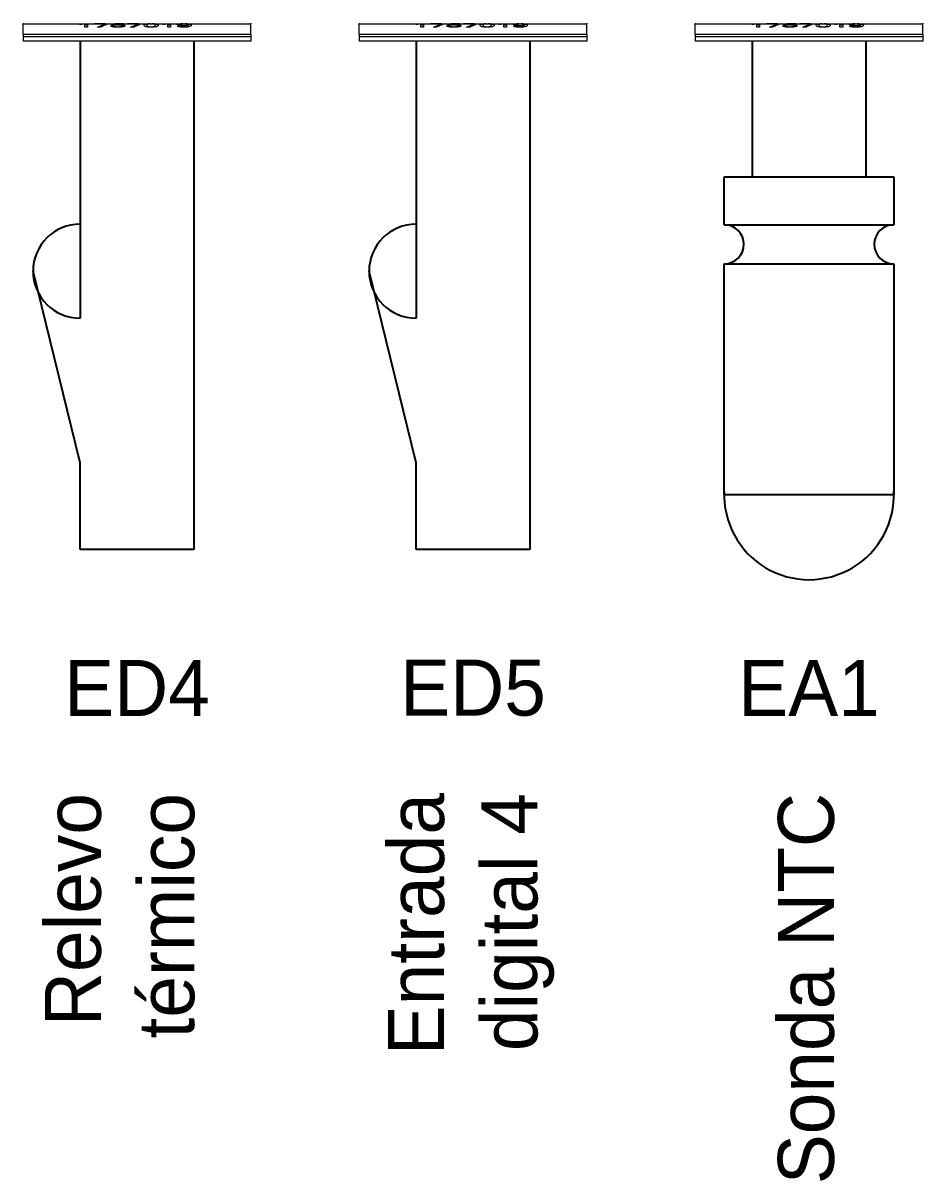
# Model space of a CAD drawing. Header units: millimetres. Extents: x 145 to 1488, y 403 to 626.
# Drawn here: x 240.2 to 280.4, y 403.1 to 454.8 of the extents above; entities that cross this region are included whole.
import ezdxf

# ---------------------------------------------------------------- set-up
doc = ezdxf.new("R2010")
doc.units = ezdxf.units.MM
doc.layers.add('TANGENT EDGES', color=7, linetype='Continuous', lineweight=0)
doc.layers.add('VISIBLE', color=7, linetype='Continuous', lineweight=0)

msp = doc.modelspace()

# ---------------------------------------------------------------- linework, layer by layer
for p, q in [((242.761, 453.97), (242.761, 441.603)), ((247.841, 453.97), (247.841, 431.276)), ((257.761, 453.97), (257.761, 441.603)), ((262.841, 453.97), (262.841, 431.276)), ((272.761, 453.97), (272.761, 447.915)), ((277.841, 453.97), (277.841, 447.915)), ((271.519, 445.777), (271.519, 447.915)), ((271.519, 447.915), (279.083, 447.915)), ((279.083, 447.915), (279.083, 445.777)), ((271.519, 445.777), (279.083, 445.777)), ((271.519, 433.715), (271.519, 444.028)), ((271.519, 444.028), (279.083, 444.028)), ((279.083, 444.028), (279.083, 433.715)), ((242.761, 435.148), (240.662, 443.702)), ((257.761, 435.148), (255.662, 443.702)), ((242.761, 431.276), (242.761, 435.148)), ((257.761, 431.276), (257.761, 435.148)), ((279.083, 433.715), (271.519, 433.715)), ((247.841, 431.276), (242.761, 431.276)), ((262.841, 431.276), (257.761, 431.276))]:
    msp.add_line(p, q)
for centre, radius, start, end in [((242.761, 443.702), 2.099, 90, 270), ((257.761, 443.702), 2.099, 90, 270), ((271.519, 444.902), 0.874, 270, 90), ((279.083, 444.902), 0.874, 90, 270), ((275.301, 433.715), 3.786, 177.4562, 2.5438)]:
    msp.add_arc(centre, radius, start, end)
at = {"layer": 'TANGENT EDGES'}
for p, q in [((244.234, 454.608), (244.234, 454.643)), ((244.438, 454.691), (244.438, 454.709)), ((244.441, 454.596), (244.441, 454.613)), ((244.583, 454.681), (244.583, 454.705)), ((244.677, 454.613), (244.677, 454.695)), ((245.795, 454.736), (245.795, 454.75)), ((245.932, 454.596), (245.932, 454.613)), ((246.069, 454.736), (246.069, 454.75)), ((247.183, 454.673), (247.183, 454.75)), ((247.207, 454.607), (247.207, 454.637)), ((247.275, 454.74), (247.275, 454.75)), ((247.384, 454.657), (247.384, 454.674)), ((247.388, 454.596), (247.388, 454.613)), ((247.547, 454.736), (247.547, 454.75)), ((259.234, 454.608), (259.234, 454.643)), ((259.438, 454.691), (259.438, 454.709)), ((259.441, 454.596), (259.441, 454.613)), ((259.583, 454.681), (259.583, 454.705)), ((259.677, 454.613), (259.677, 454.695)), ((260.795, 454.736), (260.795, 454.75)), ((260.932, 454.596), (260.932, 454.613)), ((261.069, 454.736), (261.069, 454.75)), ((262.183, 454.673), (262.183, 454.75)), ((262.207, 454.607), (262.207, 454.637)), ((262.275, 454.74), (262.275, 454.75)), ((262.384, 454.657), (262.384, 454.674)), ((262.388, 454.596), (262.388, 454.613)), ((262.547, 454.736), (262.547, 454.75)), ((274.234, 454.608), (274.234, 454.643)), ((274.438, 454.691), (274.438, 454.709)), ((274.441, 454.596), (274.441, 454.613)), ((274.583, 454.681), (274.583, 454.705)), ((274.677, 454.613), (274.677, 454.695)), ((275.795, 454.736), (275.795, 454.75)), ((275.932, 454.596), (275.932, 454.613)), ((276.069, 454.736), (276.069, 454.75)), ((277.183, 454.673), (277.183, 454.75)), ((277.207, 454.607), (277.207, 454.637)), ((277.275, 454.74), (277.275, 454.75)), ((277.384, 454.657), (277.384, 454.674)), ((277.388, 454.596), (277.388, 454.613)), ((277.547, 454.736), (277.547, 454.75)), ((250.381, 454.17), (240.221, 454.17)), ((265.381, 454.17), (255.221, 454.17)), ((280.381, 454.17), (270.221, 454.17))]:
    msp.add_line(p, q, dxfattribs=at)
at = {"layer": 'VISIBLE'}
for p, q in [((240.221, 454.774), (240.221, 454.75)), ((240.221, 454.75), (250.381, 454.75)), ((240.221, 454.27), (240.221, 454.75)), ((242.742, 454.721), (242.742, 454.738)), ((242.972, 454.729), (242.972, 454.75)), ((242.972, 454.599), (242.972, 454.729)), ((242.972, 454.698), (243.094, 454.698)), ((243.094, 454.599), (242.972, 454.599)), ((243.094, 454.75), (243.094, 454.599)), ((243.4, 454.745), (243.4, 454.75)), ((243.889, 454.745), (243.4, 454.745)), ((243.533, 454.599), (243.889, 454.745)), ((243.671, 454.599), (243.533, 454.599)), ((244.018, 454.75), (243.671, 454.599)), ((243.671, 454.599), (243.671, 454.655)), ((243.889, 454.745), (243.889, 454.75)), ((244.018, 454.75), (244.018, 454.75)), ((244.134, 454.643), (244.261, 454.643)), ((244.168, 454.677), (244.202, 454.75)), ((244.265, 454.677), (244.168, 454.677)), ((244.265, 454.677), (244.265, 454.75)), ((244.293, 454.699), (244.293, 454.75)), ((244.314, 454.745), (244.293, 454.699)), ((244.314, 454.745), (244.314, 454.75)), ((244.72, 454.745), (244.314, 454.745)), ((244.639, 454.653), (244.639, 454.7)), ((244.72, 454.75), (244.72, 454.745)), ((244.883, 454.745), (244.883, 454.75)), ((245.373, 454.745), (244.883, 454.745)), ((245.017, 454.599), (245.373, 454.745)), ((245.154, 454.599), (245.017, 454.599)), ((245.501, 454.75), (245.154, 454.599)), ((245.154, 454.599), (245.154, 454.655)), ((245.373, 454.745), (245.373, 454.75)), ((245.501, 454.75), (245.501, 454.75)), ((245.748, 454.682), (245.748, 454.75)), ((246.116, 454.682), (246.116, 454.75)), ((246.451, 454.721), (246.451, 454.738)), ((246.68, 454.729), (246.68, 454.75)), ((246.68, 454.599), (246.68, 454.729)), ((246.68, 454.698), (246.803, 454.698)), ((246.803, 454.599), (246.68, 454.599)), ((246.803, 454.75), (246.803, 454.599)), ((247.117, 454.637), (247.243, 454.637)), ((247.228, 454.712), (247.228, 454.75)), ((247.602, 454.675), (247.602, 454.692)), ((247.603, 454.692), (247.603, 454.75)), ((247.626, 454.75), (247.64, 454.747)), ((250.381, 454.774), (250.381, 454.75)), ((250.381, 454.27), (250.381, 454.75)), ((255.221, 454.774), (255.221, 454.75)), ((255.221, 454.75), (265.381, 454.75)), ((255.221, 454.27), (255.221, 454.75)), ((257.742, 454.721), (257.742, 454.738)), ((257.972, 454.729), (257.972, 454.75)), ((257.972, 454.599), (257.972, 454.729)), ((257.972, 454.698), (258.094, 454.698)), ((258.094, 454.599), (257.972, 454.599)), ((258.094, 454.75), (258.094, 454.599)), ((258.4, 454.745), (258.4, 454.75)), ((258.889, 454.745), (258.4, 454.745)), ((258.533, 454.599), (258.889, 454.745)), ((258.671, 454.599), (258.533, 454.599)), ((259.018, 454.75), (258.671, 454.599)), ((258.671, 454.599), (258.671, 454.655)), ((258.889, 454.745), (258.889, 454.75)), ((259.018, 454.75), (259.018, 454.75)), ((259.134, 454.643), (259.261, 454.643)), ((259.168, 454.677), (259.202, 454.75)), ((259.265, 454.677), (259.168, 454.677)), ((259.265, 454.677), (259.265, 454.75)), ((259.293, 454.699), (259.293, 454.75)), ((259.314, 454.745), (259.293, 454.699)), ((259.314, 454.745), (259.314, 454.75)), ((259.72, 454.745), (259.314, 454.745)), ((259.639, 454.653), (259.639, 454.7)), ((259.72, 454.75), (259.72, 454.745)), ((259.883, 454.745), (259.883, 454.75)), ((260.373, 454.745), (259.883, 454.745)), ((260.017, 454.599), (260.373, 454.745)), ((260.154, 454.599), (260.017, 454.599)), ((260.501, 454.75), (260.154, 454.599)), ((260.154, 454.599), (260.154, 454.655)), ((260.373, 454.745), (260.373, 454.75)), ((260.501, 454.75), (260.501, 454.75)), ((260.748, 454.682), (260.748, 454.75)), ((261.116, 454.682), (261.116, 454.75)), ((261.451, 454.721), (261.451, 454.738)), ((261.68, 454.729), (261.68, 454.75)), ((261.68, 454.599), (261.68, 454.729)), ((261.68, 454.698), (261.803, 454.698)), ((261.803, 454.599), (261.68, 454.599)), ((261.803, 454.75), (261.803, 454.599)), ((262.117, 454.637), (262.243, 454.637)), ((262.228, 454.712), (262.228, 454.75)), ((262.602, 454.675), (262.602, 454.692)), ((262.603, 454.692), (262.603, 454.75)), ((262.626, 454.75), (262.64, 454.747)), ((265.381, 454.774), (265.381, 454.75)), ((265.381, 454.27), (265.381, 454.75)), ((270.221, 454.774), (270.221, 454.75)), ((270.221, 454.75), (280.381, 454.75)), ((270.221, 454.27), (270.221, 454.75)), ((272.742, 454.721), (272.742, 454.738)), ((272.972, 454.729), (272.972, 454.75)), ((272.972, 454.599), (272.972, 454.729)), ((272.972, 454.698), (273.094, 454.698)), ((273.094, 454.599), (272.972, 454.599)), ((273.094, 454.75), (273.094, 454.599)), ((273.4, 454.745), (273.4, 454.75)), ((273.889, 454.745), (273.4, 454.745)), ((273.533, 454.599), (273.889, 454.745)), ((273.671, 454.599), (273.533, 454.599)), ((274.018, 454.75), (273.671, 454.599)), ((273.671, 454.599), (273.671, 454.655)), ((273.889, 454.745), (273.889, 454.75)), ((274.018, 454.75), (274.018, 454.75)), ((274.134, 454.643), (274.261, 454.643)), ((274.168, 454.677), (274.202, 454.75)), ((274.265, 454.677), (274.168, 454.677)), ((274.265, 454.677), (274.265, 454.75)), ((274.293, 454.699), (274.293, 454.75)), ((274.314, 454.745), (274.293, 454.699)), ((274.314, 454.745), (274.314, 454.75)), ((274.72, 454.745), (274.314, 454.745)), ((274.639, 454.653), (274.639, 454.7)), ((274.72, 454.75), (274.72, 454.745)), ((274.883, 454.745), (274.883, 454.75)), ((275.373, 454.745), (274.883, 454.745)), ((275.017, 454.599), (275.373, 454.745)), ((275.154, 454.599), (275.017, 454.599)), ((275.501, 454.75), (275.154, 454.599)), ((275.154, 454.599), (275.154, 454.655)), ((275.373, 454.745), (275.373, 454.75)), ((275.501, 454.75), (275.501, 454.75)), ((275.748, 454.682), (275.748, 454.75)), ((276.116, 454.682), (276.116, 454.75)), ((276.451, 454.721), (276.451, 454.738)), ((276.68, 454.729), (276.68, 454.75)), ((276.68, 454.599), (276.68, 454.729)), ((276.68, 454.698), (276.803, 454.698)), ((276.803, 454.599), (276.68, 454.599)), ((276.803, 454.75), (276.803, 454.599)), ((277.117, 454.637), (277.243, 454.637)), ((277.228, 454.712), (277.228, 454.75)), ((277.602, 454.675), (277.602, 454.692)), ((277.603, 454.692), (277.603, 454.75)), ((277.626, 454.75), (277.64, 454.747)), ((280.381, 454.774), (280.381, 454.75)), ((280.381, 454.27), (280.381, 454.75)), ((240.221, 454.27), (240.221, 454.17)), ((250.381, 454.27), (240.221, 454.27)), ((240.221, 454.17), (240.221, 453.97)), ((250.381, 453.97), (240.221, 453.97)), ((250.381, 454.27), (250.381, 454.17)), ((250.381, 454.17), (250.381, 453.97)), ((255.221, 454.27), (255.221, 454.17)), ((265.381, 454.27), (255.221, 454.27)), ((255.221, 454.17), (255.221, 453.97)), ((265.381, 453.97), (255.221, 453.97)), ((265.381, 454.27), (265.381, 454.17)), ((265.381, 454.17), (265.381, 453.97)), ((270.221, 454.27), (270.221, 454.17)), ((280.381, 454.27), (270.221, 454.27)), ((270.221, 454.17), (270.221, 453.97)), ((280.381, 453.97), (270.221, 453.97)), ((280.381, 454.27), (280.381, 454.17)), ((280.381, 454.17), (280.381, 453.97))]:
    msp.add_line(p, q, dxfattribs=at)
for points in [[(242.742, 454.738), (242.887, 454.738), (242.952, 454.75)], [(242.972, 454.729), (242.898, 454.721), (242.742, 454.721)], [(244.234, 454.608), (244.148, 454.62), (244.134, 454.643)], [(244.441, 454.596), (244.319, 454.596), (244.234, 454.608)], [(244.261, 454.643), (244.271, 454.628), (244.321, 454.62)], [(244.438, 454.691), (244.336, 454.691), (244.265, 454.677)], [(244.293, 454.699), (244.363, 454.709), (244.47, 454.709)], [(244.321, 454.62), (244.371, 454.613), (244.441, 454.613)], [(244.583, 454.681), (244.527, 454.691), (244.438, 454.691)], [(244.441, 454.613), (244.529, 454.613), (244.584, 454.625)], [(244.677, 454.613), (244.588, 454.596), (244.441, 454.596)], [(244.47, 454.709), (244.589, 454.709), (244.678, 454.694)], [(244.639, 454.653), (244.639, 454.671), (244.583, 454.681)], [(244.584, 454.625), (244.639, 454.636), (244.639, 454.653)], [(244.766, 454.655), (244.766, 454.63), (244.677, 454.613)], [(244.678, 454.694), (244.766, 454.68), (244.766, 454.655)], [(245.621, 454.682), (245.621, 454.729), (245.714, 454.75)], [(245.932, 454.596), (245.621, 454.596), (245.621, 454.682)], [(245.748, 454.706), (245.69, 454.715), (245.659, 454.731)], [(245.795, 454.736), (245.748, 454.72), (245.748, 454.682)], [(245.748, 454.682), (245.748, 454.643), (245.795, 454.628)], [(245.892, 454.75), (245.831, 454.747), (245.795, 454.736)], [(245.795, 454.628), (245.842, 454.613), (245.932, 454.613)], [(246.243, 454.682), (246.243, 454.596), (245.932, 454.596)], [(245.932, 454.613), (246.022, 454.613), (246.069, 454.628)], [(246.069, 454.736), (246.033, 454.747), (245.972, 454.75)], [(246.116, 454.682), (246.116, 454.72), (246.069, 454.736)], [(246.069, 454.628), (246.116, 454.643), (246.116, 454.682)], [(246.205, 454.731), (246.174, 454.715), (246.116, 454.706)], [(246.149, 454.75), (246.243, 454.729), (246.243, 454.682)], [(246.451, 454.738), (246.596, 454.738), (246.661, 454.75)], [(246.68, 454.729), (246.606, 454.721), (246.451, 454.721)], [(247.101, 454.711), (247.101, 454.734), (247.177, 454.75)], [(247.183, 454.673), (247.101, 454.688), (247.101, 454.711)], [(247.207, 454.607), (247.132, 454.617), (247.117, 454.637)], [(247.384, 454.657), (247.265, 454.657), (247.183, 454.673)], [(247.388, 454.596), (247.281, 454.596), (247.207, 454.607)], [(247.275, 454.74), (247.228, 454.729), (247.228, 454.712)], [(247.228, 454.712), (247.228, 454.695), (247.276, 454.685)], [(247.243, 454.637), (247.259, 454.613), (247.396, 454.613)], [(247.36, 454.75), (247.309, 454.748), (247.275, 454.74)], [(247.276, 454.685), (247.324, 454.674), (247.406, 454.674)], [(247.602, 454.675), (247.507, 454.657), (247.384, 454.657)], [(247.726, 454.687), (247.726, 454.596), (247.388, 454.596)], [(247.396, 454.613), (247.484, 454.613), (247.537, 454.629)], [(247.406, 454.674), (247.507, 454.674), (247.603, 454.692)], [(247.547, 454.736), (247.505, 454.747), (247.443, 454.75)], [(247.537, 454.629), (247.591, 454.645), (247.602, 454.675)], [(247.603, 454.692), (247.601, 454.721), (247.547, 454.736)], [(247.684, 454.733), (247.654, 454.718), (247.603, 454.709)], [(247.64, 454.747), (247.726, 454.726), (247.726, 454.687)], [(257.742, 454.738), (257.887, 454.738), (257.952, 454.75)], [(257.972, 454.729), (257.898, 454.721), (257.742, 454.721)], [(259.234, 454.608), (259.148, 454.62), (259.134, 454.643)], [(259.441, 454.596), (259.319, 454.596), (259.234, 454.608)], [(259.261, 454.643), (259.271, 454.628), (259.321, 454.62)], [(259.438, 454.691), (259.336, 454.691), (259.265, 454.677)], [(259.293, 454.699), (259.363, 454.709), (259.47, 454.709)], [(259.321, 454.62), (259.371, 454.613), (259.441, 454.613)], [(259.583, 454.681), (259.527, 454.691), (259.438, 454.691)], [(259.441, 454.613), (259.529, 454.613), (259.584, 454.625)], [(259.677, 454.613), (259.588, 454.596), (259.441, 454.596)], [(259.47, 454.709), (259.589, 454.709), (259.678, 454.694)], [(259.639, 454.653), (259.639, 454.671), (259.583, 454.681)], [(259.584, 454.625), (259.639, 454.636), (259.639, 454.653)], [(259.766, 454.655), (259.766, 454.63), (259.677, 454.613)], [(259.678, 454.694), (259.766, 454.68), (259.766, 454.655)], [(260.621, 454.682), (260.621, 454.729), (260.714, 454.75)], [(260.932, 454.596), (260.621, 454.596), (260.621, 454.682)], [(260.748, 454.706), (260.69, 454.715), (260.659, 454.731)], [(260.795, 454.736), (260.748, 454.72), (260.748, 454.682)], [(260.748, 454.682), (260.748, 454.643), (260.795, 454.628)], [(260.892, 454.75), (260.831, 454.747), (260.795, 454.736)], [(260.795, 454.628), (260.842, 454.613), (260.932, 454.613)], [(261.243, 454.682), (261.243, 454.596), (260.932, 454.596)], [(260.932, 454.613), (261.022, 454.613), (261.069, 454.628)], [(261.069, 454.736), (261.033, 454.747), (260.972, 454.75)], [(261.116, 454.682), (261.116, 454.72), (261.069, 454.736)], [(261.069, 454.628), (261.116, 454.643), (261.116, 454.682)], [(261.205, 454.731), (261.174, 454.715), (261.116, 454.706)], [(261.149, 454.75), (261.243, 454.729), (261.243, 454.682)], [(261.451, 454.738), (261.596, 454.738), (261.661, 454.75)], [(261.68, 454.729), (261.606, 454.721), (261.451, 454.721)], [(262.101, 454.711), (262.101, 454.734), (262.177, 454.75)], [(262.183, 454.673), (262.101, 454.688), (262.101, 454.711)], [(262.207, 454.607), (262.132, 454.617), (262.117, 454.637)], [(262.384, 454.657), (262.265, 454.657), (262.183, 454.673)], [(262.388, 454.596), (262.281, 454.596), (262.207, 454.607)], [(262.275, 454.74), (262.228, 454.729), (262.228, 454.712)], [(262.228, 454.712), (262.228, 454.695), (262.276, 454.685)], [(262.243, 454.637), (262.259, 454.613), (262.396, 454.613)], [(262.36, 454.75), (262.309, 454.748), (262.275, 454.74)], [(262.276, 454.685), (262.324, 454.674), (262.406, 454.674)], [(262.602, 454.675), (262.507, 454.657), (262.384, 454.657)], [(262.726, 454.687), (262.726, 454.596), (262.388, 454.596)], [(262.396, 454.613), (262.484, 454.613), (262.537, 454.629)], [(262.406, 454.674), (262.507, 454.674), (262.603, 454.692)], [(262.547, 454.736), (262.505, 454.747), (262.443, 454.75)], [(262.537, 454.629), (262.591, 454.645), (262.602, 454.675)], [(262.603, 454.692), (262.601, 454.721), (262.547, 454.736)], [(262.684, 454.733), (262.654, 454.718), (262.603, 454.709)], [(262.64, 454.747), (262.726, 454.726), (262.726, 454.687)], [(272.742, 454.738), (272.887, 454.738), (272.952, 454.75)], [(272.972, 454.729), (272.898, 454.721), (272.742, 454.721)], [(274.234, 454.608), (274.148, 454.62), (274.134, 454.643)], [(274.441, 454.596), (274.319, 454.596), (274.234, 454.608)], [(274.261, 454.643), (274.271, 454.628), (274.321, 454.62)], [(274.438, 454.691), (274.336, 454.691), (274.265, 454.677)], [(274.293, 454.699), (274.363, 454.709), (274.47, 454.709)], [(274.321, 454.62), (274.371, 454.613), (274.441, 454.613)], [(274.583, 454.681), (274.527, 454.691), (274.438, 454.691)], [(274.441, 454.613), (274.529, 454.613), (274.584, 454.625)], [(274.677, 454.613), (274.588, 454.596), (274.441, 454.596)], [(274.47, 454.709), (274.589, 454.709), (274.678, 454.694)], [(274.639, 454.653), (274.639, 454.671), (274.583, 454.681)], [(274.584, 454.625), (274.639, 454.636), (274.639, 454.653)], [(274.766, 454.655), (274.766, 454.63), (274.677, 454.613)], [(274.678, 454.694), (274.766, 454.68), (274.766, 454.655)], [(275.621, 454.682), (275.621, 454.729), (275.714, 454.75)], [(275.932, 454.596), (275.621, 454.596), (275.621, 454.682)], [(275.748, 454.706), (275.69, 454.715), (275.659, 454.731)], [(275.795, 454.736), (275.748, 454.72), (275.748, 454.682)], [(275.748, 454.682), (275.748, 454.643), (275.795, 454.628)], [(275.892, 454.75), (275.831, 454.747), (275.795, 454.736)], [(275.795, 454.628), (275.842, 454.613), (275.932, 454.613)], [(276.243, 454.682), (276.243, 454.596), (275.932, 454.596)], [(275.932, 454.613), (276.022, 454.613), (276.069, 454.628)], [(276.069, 454.736), (276.033, 454.747), (275.972, 454.75)], [(276.116, 454.682), (276.116, 454.72), (276.069, 454.736)], [(276.069, 454.628), (276.116, 454.643), (276.116, 454.682)], [(276.205, 454.731), (276.174, 454.715), (276.116, 454.706)], [(276.149, 454.75), (276.243, 454.729), (276.243, 454.682)], [(276.451, 454.738), (276.596, 454.738), (276.661, 454.75)], [(276.68, 454.729), (276.606, 454.721), (276.451, 454.721)], [(277.101, 454.711), (277.101, 454.734), (277.177, 454.75)], [(277.183, 454.673), (277.101, 454.688), (277.101, 454.711)], [(277.207, 454.607), (277.132, 454.617), (277.117, 454.637)], [(277.384, 454.657), (277.265, 454.657), (277.183, 454.673)], [(277.388, 454.596), (277.281, 454.596), (277.207, 454.607)], [(277.275, 454.74), (277.228, 454.729), (277.228, 454.712)], [(277.228, 454.712), (277.228, 454.695), (277.276, 454.685)], [(277.243, 454.637), (277.259, 454.613), (277.396, 454.613)], [(277.36, 454.75), (277.309, 454.748), (277.275, 454.74)], [(277.276, 454.685), (277.324, 454.674), (277.406, 454.674)], [(277.602, 454.675), (277.507, 454.657), (277.384, 454.657)], [(277.726, 454.687), (277.726, 454.596), (277.388, 454.596)], [(277.396, 454.613), (277.484, 454.613), (277.537, 454.629)], [(277.406, 454.674), (277.507, 454.674), (277.603, 454.692)], [(277.547, 454.736), (277.505, 454.747), (277.443, 454.75)], [(277.537, 454.629), (277.591, 454.645), (277.602, 454.675)], [(277.603, 454.692), (277.601, 454.721), (277.547, 454.736)], [(277.684, 454.733), (277.654, 454.718), (277.603, 454.709)], [(277.64, 454.747), (277.726, 454.726), (277.726, 454.687)]]:
    msp.add_open_spline(points, degree=2, dxfattribs=at)

# ---------------------------------------------------------------- texts
at = {"char_height": 2.5, "width": 26.81393, "attachment_point": 5}
for s, insert in [('ED4', (245.301, 425.093)), ('ED5', (260.301, 425.093)), ('EA1', (275.301, 425.093))]:
    msp.add_mtext(s, dxfattribs=dict(at, insert=insert))
at = {"char_height": 2.5, "width": 42.41678, "attachment_point": 3, "rotation": 90}
for s, insert in [('Relevo\\Ptérmico', (241.19, 420.404)), ('Entrada\\Pdigital 4', (256.51, 420.404)), ('Sonda NTC', (273.912, 420.404))]:
    msp.add_mtext(s, dxfattribs=dict(at, insert=insert))

doc.saveas('drawing.dxf')
